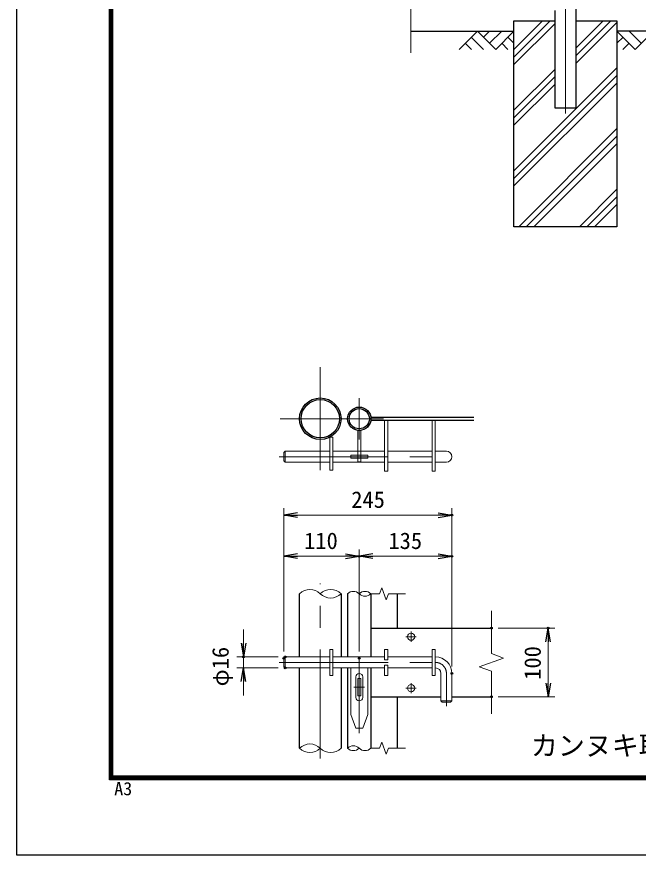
# Model space of a CAD drawing. Units: millimetres, scale not verified, with parts at other scales. Extents: x -4200 to 4200, y -2970 to 2970.
# Drawn here: x -4200 to -2389, y -2970 to -527 of the extents above; entities that cross this region are included whole.
import ezdxf
from ezdxf.enums import TextEntityAlignment as Align

# ---------------------------------------------------------------- set-up
doc = ezdxf.new("R2010")
doc.units = ezdxf.units.MM
doc.header["$LTSCALE"] = 10
doc.header["$PDMODE"] = 32
doc.header["$PDSIZE"] = 5
doc.linetypes.add('DASHED', pattern=[7.5, 6, -1.5])
doc.linetypes.add('USER1', pattern=[50.8, 31.75, -6.35, 6.35, -6.35])
for name, color, linetype, lineweight in [('0-0_D-STR1', 1, 'Continuous', 25), ('0-1_D-DCR-HCH', 7, 'Continuous', 13), ('0-2_D-STR3', 3, 'Continuous', 13), ('0-3_D-BMK', 2, 'USER1', 13), ('0-4_D-STR4', 7, 'Continuous', 25), ('0-5_D-BGD', 7, 'Continuous', 25), ('0-7_D-STR-DIM', 7, 'Continuous', 13), ('0-B_D-TTL-TXT', 7, 'Continuous', 25), ('0-C_D-TTL', 7, 'Continuous', 25)]:
    doc.layers.add(name, color=color, linetype=linetype, lineweight=lineweight)
doc.layers.add('0-8_0', color=7, linetype='Continuous')
doc.layers.add('0-9_Defpoints', color=8, linetype='Continuous')
doc.styles.add('ＭＳ ゴシック', font='')
doc.styles.get('ＭＳ ゴシック').set_extended_font_data('MS Gothic')

# ---------------------------------------------------------------- blocks, each defined once
blk = doc.blocks.new('_Open')
at = {"layer": '0-8_0'}
blk.add_line((-10, 1.667), (0, 0), dxfattribs=at)
blk.add_lwpolyline([(-10, -1.667), (0, 0), (-10, 0)], dxfattribs=at)

msp = doc.modelspace()

# ---------------------------------------------------------------- linework, layer by layer
at = {"layer": '0-0_D-STR1'}
for p, q in [((-3168.52, -1693.69), (-2868.22, -1693.69)), ((-3168.52, -1702.69), (-2868.22, -1702.69)), ((-3376.22, -2392.19), (-3376.22, -2208.19)), ((-3255.22, -2208.19), (-3255.22, -2392.19)), ((-3236.22, -2208.19), (-3236.22, -2392.19)), ((-3168.22, -2208.19), (-3168.22, -2392.19)), ((-3092.22, -2208.19), (-3092.22, -2308.19)), ((-3168.22, -2308.19), (-2817.22, -2308.19)), ((-3376.22, -2658.19), (-3376.22, -2424.19)), ((-3255.22, -2424.19), (-3255.22, -2658.19)), ((-3236.22, -2424.19), (-3236.22, -2658.19)), ((-3168.22, -2424.19), (-3168.22, -2658.19)), ((-3168.22, -2508.19), (-2964.22, -2508.19)), ((-3092.22, -2508.19), (-3092.22, -2658.19)), ((-2932.22, -2508.19), (-2817.22, -2508.19))]:
    msp.add_line(p, q, dxfattribs=at)
msp.add_lwpolyline([(-2571.3, 218.37), (-2571.3, -793.63), (-2631.8, -793.63), (-2631.8, -508.63)], dxfattribs=at)
for centre, radius in [((-3315.72, -1698.19), 60.5), ((-3315.72, -1698.19), 55.9), ((-3202.22, -1698.19), 34), ((-3202.22, -1698.19), 29.4)]:
    msp.add_circle(centre, radius, dxfattribs=at)
at = {"layer": '0-1_D-DCR-HCH'}
for p, q in [((-2751.55, -644.24), (-2645.94, -538.63)), ((-2751.55, -622.14), (-2668.03, -538.63)), ((-2751.55, -666.34), (-2631.8, -546.59)), ((-2571.3, -640.77), (-2469.16, -538.63)), ((-2571.3, -618.67), (-2491.26, -538.63)), ((-2571.3, -662.87), (-2451.55, -543.12)), ((-2857.97, -568.63), (-2911.18, -621.84)), ((-2857.97, -568.63), (-2804.76, -621.84)), ((-2840.33, -586.46), (-2822.5, -568.63)), ((-2822.5, -604.11), (-2787.02, -568.63)), ((-2804.76, -621.84), (-2751.55, -568.63)), ((-2398.33, -621.84), (-2451.55, -568.63)), ((-2380.6, -604.11), (-2416.07, -568.63)), ((-2345.12, -568.63), (-2398.33, -621.84)), ((-2893.44, -604.11), (-2875.63, -621.84)), ((-2875.71, -586.37), (-2840.07, -621.84)), ((-2787.02, -604.11), (-2769.2, -621.84)), ((-2769.28, -586.37), (-2751.55, -604.03)), ((-2433.81, -586.37), (-2451.55, -604.03)), ((-2416.07, -604.11), (-2433.89, -621.84)), ((-2751.55, -975.7), (-2451.55, -675.7)), ((-2751.55, -798.92), (-2631.8, -679.17)), ((-2751.55, -997.79), (-2451.55, -697.79)), ((-2751.55, -821.02), (-2631.8, -701.27)), ((-2751.55, -1019.89), (-2451.55, -719.89)), ((-2751.55, -843.12), (-2631.8, -723.37)), ((-2737.7, -1138.63), (-2451.55, -852.47)), ((-2715.61, -1138.63), (-2451.55, -874.57)), ((-2693.51, -1138.63), (-2451.55, -896.67)), ((-2560.93, -1138.63), (-2451.55, -1029.25)), ((-2538.83, -1138.63), (-2451.55, -1051.35)), ((-2516.73, -1138.63), (-2451.55, -1073.45))]:
    msp.add_line(p, q, dxfattribs=at)
at = {"layer": '0-2_D-STR3'}
for p, q in [((-3128.22, -1702.69), (-3128.22, -1850.69)), ((-3119.22, -1702.69), (-3119.22, -1850.69)), ((-2990.22, -1702.69), (-2990.22, -1850.69)), ((-2981.22, -1702.69), (-2981.22, -1850.69)), ((-3206.72, -1732.19), (-3206.72, -1792.69)), ((-3197.72, -1732.19), (-3206.72, -1732.19)), ((-3197.72, -1732.19), (-3197.72, -1792.69)), ((-3288.22, -1752.08), (-3288.22, -1848.08)), ((-3288.22, -1752.08), (-3279.22, -1752.08)), ((-3279.22, -1848.08), (-3279.22, -1752.08)), ((-3422.22, -1796.69), (-3422.22, -1820.69)), ((-3418.22, -1792.69), (-3288.22, -1792.69)), ((-3279.22, -1792.69), (-3128.22, -1792.69)), ((-3119.22, -1792.69), (-2990.22, -1792.69)), ((-2981.22, -1792.69), (-2948.22, -1792.69)), ((-3418.22, -1824.69), (-3422.22, -1820.69)), ((-3418.22, -1824.69), (-3288.22, -1824.69)), ((-3279.22, -1824.69), (-3128.22, -1824.69)), ((-3119.22, -1824.69), (-2990.22, -1824.69)), ((-2981.22, -1824.69), (-2948.22, -1824.69)), ((-3288.22, -1848.08), (-3279.22, -1848.08)), ((-3128.22, -1850.69), (-3119.22, -1850.69)), ((-2990.22, -1850.69), (-2981.22, -1850.69)), ((-3418.22, -2392.19), (-3288.22, -2392.19)), ((-3288.22, -2446.19), (-3288.22, -2370.19)), ((-3288.22, -2370.19), (-3279.22, -2370.19)), ((-3279.22, -2446.19), (-3279.22, -2370.19)), ((-3279.22, -2392.19), (-3128.22, -2392.19)), ((-3128.22, -2400.19), (-3128.22, -2370.19)), ((-3128.22, -2370.19), (-3119.22, -2370.19)), ((-3119.22, -2400.19), (-3119.22, -2370.19)), ((-3119.22, -2392.19), (-2990.22, -2392.19)), ((-2990.22, -2446.19), (-2990.22, -2370.19)), ((-2990.22, -2370.19), (-2981.22, -2370.19)), ((-2981.22, -2446.19), (-2981.22, -2370.19)), ((-2981.22, -2392.19), (-2980.22, -2392.19)), ((-3422.22, -2396.19), (-3422.22, -2420.19)), ((-3128.22, -2400.19), (-3119.22, -2400.19)), ((-3128.22, -2446.19), (-3128.22, -2416.19)), ((-3128.22, -2416.19), (-3119.22, -2416.19)), ((-3119.22, -2446.19), (-3119.22, -2416.19)), ((-3418.22, -2424.19), (-3422.22, -2420.19)), ((-3418.22, -2424.19), (-3288.22, -2424.19)), ((-3279.22, -2424.19), (-3128.22, -2424.19)), ((-3227.22, -2424.19), (-3227.22, -2560.19)), ((-3177.22, -2424.19), (-3177.22, -2560.19)), ((-3119.22, -2424.19), (-2990.22, -2424.19)), ((-2981.22, -2424.19), (-2980.22, -2424.19)), ((-2964.22, -2440.19), (-2964.22, -2520.19)), ((-2932.22, -2440.19), (-2932.22, -2520.19)), ((-3288.22, -2446.19), (-3279.22, -2446.19)), ((-3212.22, -2450.19), (-3212.22, -2510.19)), ((-3206.72, -2455.19), (-3206.72, -2505.19)), ((-3206.72, -2455.19), (-3197.72, -2455.19)), ((-3197.72, -2455.19), (-3197.72, -2505.19)), ((-3192.22, -2450.19), (-3192.22, -2510.19)), ((-3128.22, -2446.19), (-3119.22, -2446.19)), ((-2990.22, -2446.19), (-2981.22, -2446.19)), ((-3206.72, -2505.19), (-3197.72, -2505.19)), ((-2964.22, -2520.19), (-2960.22, -2524.19)), ((-2964.22, -2520.19), (-2932.22, -2520.19)), ((-2960.22, -2524.19), (-2936.22, -2524.19)), ((-2936.22, -2524.19), (-2932.22, -2520.19)), ((-3212.22, -2600.19), (-3227.22, -2560.19)), ((-3192.22, -2600.19), (-3177.22, -2560.19)), ((-3212.22, -2600.19), (-3192.22, -2600.19))]:
    msp.add_line(p, q, dxfattribs=at)
at = {"layer": '0-2_D-STR3', "color": 4, "linetype": 'DASHED', "lineweight": 9}
for p, q in [((-3227.22, -1804.19), (-3177.22, -1804.19)), ((-3227.22, -1804.19), (-3227.22, -1813.19)), ((-3206.72, -1792.69), (-3206.72, -1824.19)), ((-3197.72, -1792.69), (-3197.72, -1824.19)), ((-3177.22, -1804.19), (-3177.22, -1813.19)), ((-3227.22, -1813.19), (-3177.22, -1813.19)), ((-3197.72, -1824.19), (-3206.72, -1824.19))]:
    msp.add_line(p, q, dxfattribs=at)
at = {"layer": '0-2_D-STR3'}
for points in [[(-3422.22, -1796.69), (-3418.22, -1792.69), (-3418.22, -1824.69)], [(-3422.22, -2396.19), (-3418.22, -2392.19), (-3418.22, -2424.19)]]:
    msp.add_lwpolyline(points, dxfattribs=at)
for centre in [(-3051.22, -2333.19), (-3051.22, -2483.19)]:
    msp.add_circle(centre, 10.5, dxfattribs=at)
for centre, radius, start, end in [((-2948.22, -1808.69), 16, 270, 90), ((-2980.22, -2440.19), 48, 0, 90), ((-3202.22, -2450.19), 10, 0, 180), ((-2980.22, -2440.19), 16, 0, 90), ((-3202.22, -2510.19), 10, 180, 0)]:
    msp.add_arc(centre, radius, start, end, dxfattribs=at)
at = {"layer": '0-3_D-BMK'}
for p, q in [((-2601.55, -808.63), (-2601.55, 1001.37)), ((-3315.72, -1548.19), (-3315.72, -1848.19)), ((-3202.22, -1758.19), (-3202.22, -1638.19)), ((-3432.76, -1698.19), (-3131.76, -1698.19)), ((-3435.96, -1808.69), (-2980.22, -1808.69)), ((-3315.72, -2688.19), (-3315.72, -2178.19)), ((-3051.22, -2318.31), (-3051.22, -2348.07)), ((-3036.34, -2333.19), (-3066.1, -2333.19)), ((-3435.96, -2408.19), (-2980.22, -2408.19)), ((-3202.22, -2396.19), (-3202.22, -2614.2)), ((-2948.22, -2440.19), (-2948.22, -2535.83)), ((-3217.77, -2480.19), (-3186.68, -2480.19)), ((-3036.34, -2483.19), (-3066.1, -2483.19)), ((-3051.22, -2468.31), (-3051.22, -2498.07))]:
    msp.add_line(p, q, dxfattribs=at)
msp.add_arc((-2980.22, -2440.19), 32, 0, 90, dxfattribs=at)
at = {"layer": '0-4_D-STR4'}
msp.add_line((-2751.55, -538.63), (-2631.8, -538.63), dxfattribs=at)
msp.add_lwpolyline([(-2571.3, -538.63), (-2451.55, -538.63), (-2451.55, -1138.63), (-2751.55, -1138.63), (-2751.55, -538.63)], dxfattribs=at)
at = {"layer": '0-5_D-BGD'}
for p, q in [((-3051.55, -568.63), (-2751.55, -568.63)), ((-1751.55, -568.63), (-2451.55, -568.63))]:
    msp.add_line(p, q, dxfattribs=at)
at = {"layer": '0-7_D-STR-DIM'}
for p, q in [((-3051.55, -631.63), (-3051.55, 210.72)), ((-3422.22, -2376.19), (-3422.22, -1958.93)), ((-2932.22, -2420.19), (-2932.22, -1958.93)), ((-3382.22, -1978.93), (-2972.22, -1978.93)), ((-3422.22, -2376.19), (-3422.22, -2078.93)), ((-3382.22, -2098.93), (-3242.22, -2098.93)), ((-3202.22, -2376.19), (-3202.22, -2078.93)), ((-3202.22, -2376.19), (-3202.22, -2078.93)), ((-3162.22, -2098.93), (-2972.22, -2098.93)), ((-2932.22, -2420.19), (-2932.22, -2078.93)), ((-3136.63, -2190.57), (-3143.05, -2208.19)), ((-3123.81, -2225.81), (-3136.63, -2190.57)), ((-3168.22, -2208.19), (-3143.05, -2208.19)), ((-3117.4, -2208.19), (-3123.81, -2225.81)), ((-3117.4, -2208.19), (-3067.22, -2208.19)), ((-2817.22, -2258.19), (-2817.22, -2382.54)), ((-3539.32, -2352.19), (-3539.32, -2312.19)), ((-2797.22, -2308.19), (-2632.13, -2308.19)), ((-2652.13, -2468.19), (-2652.13, -2348.19)), ((-3438.22, -2392.19), (-3559.32, -2392.19)), ((-3539.32, -2424.19), (-3539.32, -2392.19)), ((-2781.98, -2395.37), (-2817.22, -2382.54)), ((-2852.46, -2421.02), (-2781.98, -2395.37)), ((-3438.22, -2424.19), (-3559.32, -2424.19)), ((-2817.22, -2433.85), (-2852.46, -2421.02)), ((-2817.22, -2433.85), (-2817.22, -2558.19)), ((-3539.32, -2464.19), (-3539.32, -2504.19)), ((-2797.22, -2508.19), (-2632.13, -2508.19)), ((-3168.13, -2658.19), (-3142.96, -2658.19)), ((-3136.55, -2640.57), (-3142.96, -2658.19)), ((-3123.72, -2675.81), (-3136.55, -2640.57)), ((-3117.31, -2658.19), (-3123.72, -2675.81)), ((-3117.31, -2658.19), (-3067.13, -2658.19))]:
    msp.add_line(p, q, dxfattribs=at)
for centre, radius, start, end in [((-3345.97, -2238.64), 42.92, 45.18146, 134.81854), ((-3285.47, -2238.64), 42.92, 45.18146, 134.81854), ((-3285.47, -2177.75), 42.92, 225.18146, 314.81854), ((-3219.22, -2225.3), 24.12, 45.18146, 134.81854), ((-3185.22, -2225.3), 24.12, 45.18146, 134.81854), ((-3185.22, -2191.09), 24.12, 225.18146, 314.81854), ((-3345.97, -2688.64), 42.92, 45.18146, 134.81854), ((-3345.97, -2627.75), 42.92, 225.18146, 314.81854), ((-3285.47, -2627.75), 42.92, 225.18146, 314.81854), ((-3219.22, -2675.3), 24.12, 45.18146, 134.81854), ((-3219.22, -2641.09), 24.12, 225.18146, 314.81854), ((-3185.22, -2641.09), 24.12, 225.18146, 314.81854)]:
    msp.add_arc(centre, radius, start, end, dxfattribs=at)
at = {"layer": '0-9_Defpoints'}
for p in [(-2932.22, -1978.93), (-3202.22, -2098.93), (-2932.22, -2098.93), (-2817.22, -2308.19), (-2652.13, -2308.19), (-3539.32, -2392.19), (-3422.22, -2396.19), (-3418.22, -2392.19), (-3202.22, -2396.19), (-3418.22, -2424.19), (-2932.22, -2440.19), (-2817.22, -2508.19)]:
    msp.add_point(p, dxfattribs=at)
at = {"layer": '0-C_D-TTL', "color": 2}
msp.add_lwpolyline([(-4200, 2970), (4200, 2970), (4200, -2970), (-4200, -2970)], close=True, dxfattribs=at)
at = {"layer": '0-C_D-TTL'}
for points in [[(-3930, 2750), (3930, 2750), (3930, -2750), (-3930, -2750)], [(-3927.5, 2747.5), (3927.5, 2747.5), (3927.5, -2747.5), (-3927.5, -2747.5)], [(-3925, 2745), (3925, 2745), (3925, -2745), (-3925, -2745)], [(-3922.5, 2742.5), (3922.5, 2742.5), (3922.5, -2742.5), (-3922.5, -2742.5)], [(-3920, 2740), (3920, 2740), (3920, -2740), (-3920, -2740)]]:
    msp.add_lwpolyline(points, close=True, dxfattribs=at)

# ---------------------------------------------------------------- block references
at = {"layer": '0-7_D-STR-DIM', "xscale": 4, "yscale": 4}
for p, rotation in [((-3422.22, -1978.93), 180), ((-3422.22, -2098.93), 180), ((-3202.22, -2098.93), 180), ((-2652.13, -2308.19), 90), ((-3539.32, -2392.19), 270), ((-3539.32, -2424.19), 90), ((-2652.13, -2508.19), 270)]:
    msp.add_blockref('_Open', p, dxfattribs=dict(at, rotation=rotation))
for p in [(-2932.22, -1978.93), (-3202.22, -2098.93), (-2932.22, -2098.93)]:
    msp.add_blockref('_Open', p, dxfattribs=at)

# ---------------------------------------------------------------- texts
at = {"layer": '0-7_D-STR-DIM', "style": 'ＭＳ ゴシック'}
for s, p in [('245', (-3225.57, -1972.18)), ('110', (-3362.87, -2092.18)), ('135', (-3117.22, -2092.18))]:
    msp.add_text(s, height=48.09, dxfattribs=at).set_placement(p, align=Align.BOTTOM_LEFT)
for s, p in [('φ16', (-3568.27, -2477.99)), ('100', (-2658.88, -2458.84))]:
    msp.add_text(s, height=48.09, rotation=90, dxfattribs=at).set_placement(p, align=Align.BOTTOM_LEFT)
at = {"layer": '0-B_D-TTL-TXT', "style": 'ＭＳ ゴシック'}
msp.add_text('カンヌキ取付詳細図', height=57.7, dxfattribs=at).set_placement((-2702.41, -2696.76), align=Align.BOTTOM_LEFT)
at = {"layer": '0-C_D-TTL', "style": 'ＭＳ ゴシック'}
msp.add_text('A3', height=38.49, dxfattribs=at).set_placement((-3916.09, -2806.81), align=Align.BOTTOM_LEFT)

doc.saveas('drawing.dxf')
